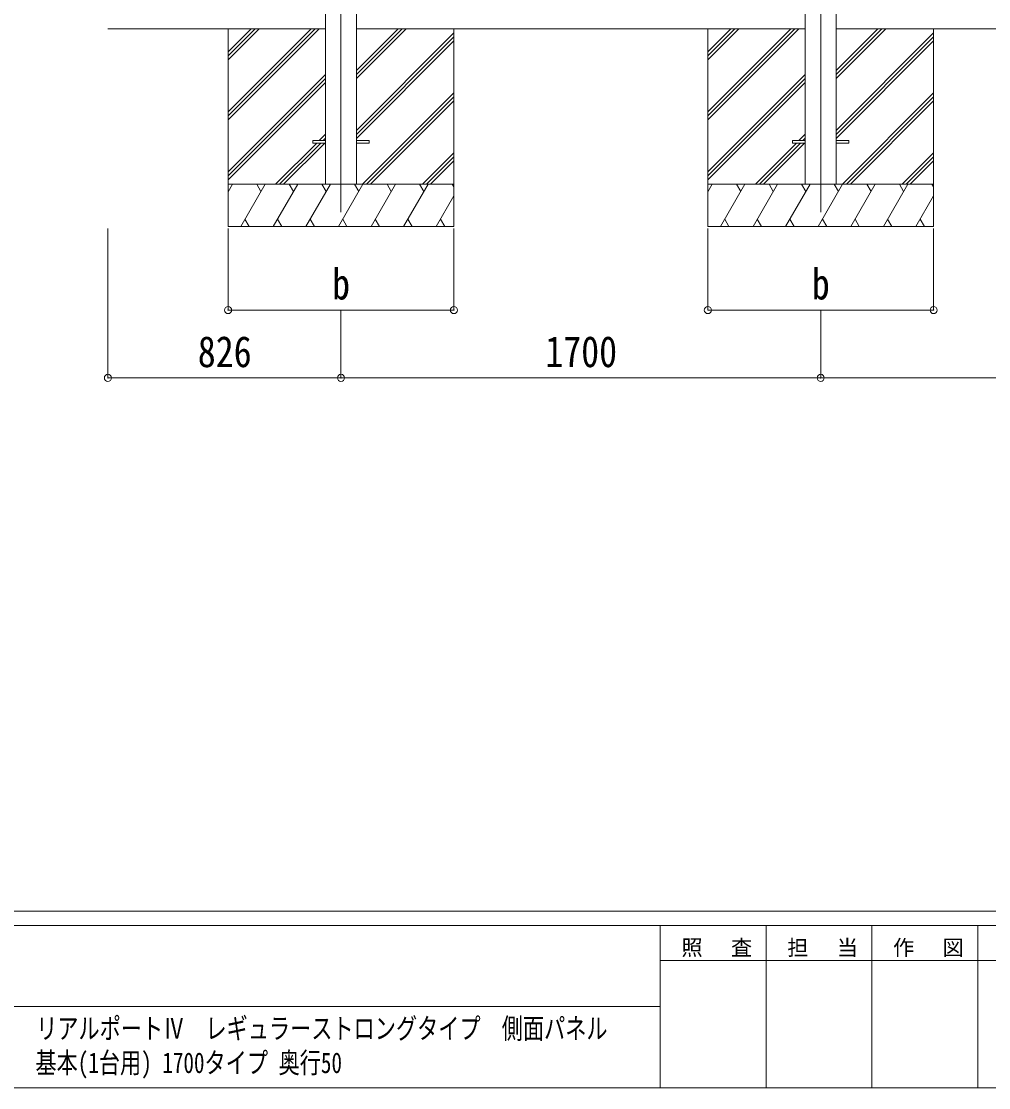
# Model space of a CAD drawing. Units: millimetres at full size. Extents: x -6988 to 7066, y -4877 to 4823.
# Drawn here: x 26 to 3454, y -4877 to -1100 of the extents above; entities that cross this region are included whole.
import ezdxf
from ezdxf.enums import TextEntityAlignment as Align

# ---------------------------------------------------------------- set-up
doc = ezdxf.new("R2010")
doc.units = ezdxf.units.MM
doc.header["$LTSCALE"] = 25
doc.header["$PDMODE"] = 32
doc.header["$PDSIZE"] = 25
for name, color, linetype, lineweight in [('0-0_0', 7, 'Continuous', 9), ('0-1_本体', 4, 'Continuous', 9), ('0-2_部品', 7, 'Continuous', 9), ('0-8_PARTS2', 2, 'Continuous', 9), ('0-A_寸法', 6, 'Continuous', 9), ('F-0_240', 7, 'Continuous', 9)]:
    doc.layers.add(name, color=color, linetype=linetype, lineweight=lineweight)
doc.styles.add('ＭＳ ゴシック', font='')
doc.styles.get('ＭＳ ゴシック').set_extended_font_data('MS Gothic')

msp = doc.modelspace()

# ---------------------------------------------------------------- linework, layer by layer
at = {"layer": '0-0_0'}
for p, q in [((332.36, -1126.47), (1103.36, -1126.47)), ((758.36, -1126.47), (758.36, -1826.47)), ((758.36, -1420.64), (1052.54, -1126.47)), ((758.36, -1434.79), (1066.68, -1126.47)), ((758.36, -1448.93), (1080.82, -1126.47)), ((758.36, -1236.8), (868.69, -1126.47)), ((758.36, -1222.66), (854.55, -1126.47)), ((758.36, -1208.51), (840.4, -1126.47)), ((1213.36, -1126.47), (2803.36, -1126.47)), ((1213.36, -1302.3), (1389.19, -1126.47)), ((1213.36, -1288.16), (1375.05, -1126.47)), ((1213.36, -1274.01), (1360.9, -1126.47)), ((1558.36, -1126.47), (1558.36, -1826.47)), ((2458.36, -1126.47), (2458.36, -1826.47)), ((2458.36, -1420.64), (2752.54, -1126.47)), ((2458.36, -1434.79), (2766.68, -1126.47)), ((2458.36, -1448.93), (2780.82, -1126.47)), ((2458.36, -1236.8), (2568.69, -1126.47)), ((2458.36, -1222.66), (2554.55, -1126.47)), ((2458.36, -1208.51), (2540.4, -1126.47)), ((2913.36, -1126.47), (4503.36, -1126.47)), ((2913.36, -1302.3), (3089.19, -1126.47)), ((2913.36, -1288.16), (3075.05, -1126.47)), ((2913.36, -1274.01), (3060.9, -1126.47)), ((3258.36, -1126.47), (3258.36, -1826.47)), ((1213.36, -1486.14), (1558.36, -1141.15)), ((1213.36, -1500.29), (1558.36, -1155.29)), ((1213.36, -1514.43), (1558.36, -1169.43)), ((2913.36, -1486.14), (3258.36, -1141.15)), ((2913.36, -1500.29), (3258.36, -1155.29)), ((2913.36, -1514.43), (3258.36, -1169.43)), ((758.36, -1632.78), (1103.36, -1287.78)), ((758.36, -1646.92), (1103.36, -1301.92)), ((758.36, -1661.06), (1103.36, -1316.06)), ((2458.36, -1632.78), (2803.36, -1287.78)), ((2458.36, -1646.92), (2803.36, -1301.92)), ((2458.36, -1661.06), (2803.36, -1316.06)), ((1235.17, -1676.47), (1558.36, -1353.28)), ((2935.17, -1676.47), (3258.36, -1353.28)), ((1249.31, -1676.47), (1558.36, -1367.42)), ((1263.45, -1676.47), (1558.36, -1381.56)), ((2949.31, -1676.47), (3258.36, -1367.42)), ((2963.45, -1676.47), (3258.36, -1381.56)), ((1081.3, -1521.97), (1103.36, -1499.91)), ((2781.3, -1521.97), (2803.36, -1499.91)), ((926.8, -1676.47), (1072.3, -1530.97)), ((940.94, -1676.47), (1086.44, -1530.97)), ((955.08, -1676.47), (1100.58, -1530.97)), ((1095.44, -1521.97), (1103.36, -1514.05)), ((2626.8, -1676.47), (2772.3, -1530.97)), ((2640.94, -1676.47), (2786.44, -1530.97)), ((2655.08, -1676.47), (2800.58, -1530.97)), ((2795.44, -1521.97), (2803.36, -1514.05)), ((1447.3, -1676.47), (1558.36, -1565.41)), ((1461.44, -1676.47), (1558.36, -1579.55)), ((3147.3, -1676.47), (3258.36, -1565.41)), ((3161.44, -1676.47), (3258.36, -1579.55)), ((1475.58, -1676.47), (1558.36, -1593.69)), ((3175.58, -1676.47), (3258.36, -1593.69)), ((1558.36, -1676.47), (758.36, -1676.47)), ((758.36, -1703.97), (774.24, -1676.47)), ((803.1, -1826.47), (889.71, -1676.47)), ((874.71, -1702.45), (859.71, -1676.47)), ((918.57, -1826.47), (1005.18, -1676.47)), ((990.18, -1702.45), (975.17, -1676.47)), ((1034.04, -1826.47), (1120.65, -1676.47)), ((1105.65, -1702.45), (1090.64, -1676.47)), ((1149.51, -1826.47), (1236.12, -1676.47)), ((1221.12, -1702.45), (1206.11, -1676.47)), ((1264.98, -1826.47), (1351.59, -1676.47)), ((1336.59, -1702.45), (1321.59, -1676.47)), ((1380.45, -1826.47), (1467.06, -1676.47)), ((1437.06, -1676.47), (1452.06, -1702.45)), ((1552.53, -1676.47), (1558.36, -1686.57)), ((3258.36, -1676.47), (2458.36, -1676.47)), ((2458.36, -1703.97), (2474.24, -1676.47)), ((2503.1, -1826.47), (2589.71, -1676.47)), ((2574.71, -1702.45), (2559.71, -1676.47)), ((2618.57, -1826.47), (2705.18, -1676.47)), ((2690.18, -1702.45), (2675.17, -1676.47)), ((2734.04, -1826.47), (2820.65, -1676.47)), ((2805.65, -1702.45), (2790.64, -1676.47)), ((2849.51, -1826.47), (2936.12, -1676.47)), ((2921.12, -1702.45), (2906.11, -1676.47)), ((2964.98, -1826.47), (3051.59, -1676.47)), ((3036.59, -1702.45), (3021.59, -1676.47)), ((3080.45, -1826.47), (3167.06, -1676.47)), ((3137.06, -1676.47), (3152.06, -1702.45)), ((3252.53, -1676.47), (3258.36, -1686.57)), ((1495.92, -1826.47), (1558.36, -1718.33)), ((3195.92, -1826.47), (3258.36, -1718.33)), ((818.1, -1800.49), (833.1, -1826.47)), ((933.57, -1800.49), (948.57, -1826.47)), ((1049.04, -1800.49), (1064.04, -1826.47)), ((1164.51, -1800.49), (1179.51, -1826.47)), ((1279.98, -1800.49), (1294.98, -1826.47)), ((1395.45, -1800.49), (1410.45, -1826.47)), ((1510.92, -1800.49), (1525.92, -1826.47)), ((2518.1, -1800.49), (2533.1, -1826.47)), ((2633.57, -1800.49), (2648.57, -1826.47)), ((2749.04, -1800.49), (2764.04, -1826.47)), ((2864.51, -1800.49), (2879.51, -1826.47)), ((2979.98, -1800.49), (2994.98, -1826.47)), ((3095.45, -1800.49), (3110.45, -1826.47)), ((3210.92, -1800.49), (3225.92, -1826.47)), ((758.36, -1826.47), (1558.36, -1826.47)), ((2458.36, -1826.47), (3258.36, -1826.47))]:
    msp.add_line(p, q, dxfattribs=at)
at = {"layer": '0-1_本体'}
for p, q in [((1103.36, 1203.54), (1103.36, -1676.46)), ((1213.36, 1203.54), (1213.36, -1676.46)), ((2803.36, 1203.54), (2803.36, -1676.46)), ((2913.36, 1203.54), (2913.36, -1676.46))]:
    msp.add_line(p, q, dxfattribs=at)
at = {"layer": '0-2_部品', "color": 4}
for p, q in [((1058.36, -1521.96), (1058.36, -1530.96)), ((1103.36, -1521.96), (1058.36, -1521.96)), ((1103.36, -1530.96), (1058.36, -1530.96)), ((1258.36, -1521.96), (1213.36, -1521.96)), ((1258.36, -1530.96), (1213.36, -1530.96)), ((1258.36, -1521.96), (1258.36, -1530.96)), ((2758.36, -1521.96), (2758.36, -1530.96)), ((2803.36, -1521.96), (2758.36, -1521.96)), ((2803.36, -1530.96), (2758.36, -1530.96)), ((2958.36, -1521.96), (2913.36, -1521.96)), ((2958.36, -1530.96), (2913.36, -1530.96)), ((2958.36, -1521.96), (2958.36, -1530.96))]:
    msp.add_line(p, q, dxfattribs=at)
at = {"layer": '0-8_PARTS2'}
for p, q in [((1158.36, 1169.67), (1158.36, -1776.47)), ((2858.36, 1169.67), (2858.36, -1776.47))]:
    msp.add_line(p, q, dxfattribs=at)
at = {"layer": '0-A_寸法'}
for p, q in [((332.36, -2362.83), (332.36, -1833.89)), ((758.36, -2122.86), (758.36, -1833.89)), ((1558.36, -2122.86), (1558.36, -1833.89)), ((2458.36, -2122.86), (2458.36, -1833.89)), ((3258.36, -2122.86), (3258.36, -1833.89)), ((758.36, -2122.86), (1558.36, -2122.86)), ((1158.36, -2362.83), (1158.36, -2122.86)), ((2458.36, -2122.86), (3258.36, -2122.86)), ((2858.36, -2362.83), (2858.36, -2122.86)), ((332.36, -2362.83), (1158.36, -2362.83)), ((1158.36, -2362.83), (2858.36, -2362.83)), ((4558.36, -2362.83), (2858.36, -2362.83))]:
    msp.add_line(p, q, dxfattribs=at)
for p in [(758.36, -2122.86), (1558.36, -2122.86), (2458.36, -2122.86), (3258.36, -2122.86), (332.36, -2362.83), (1158.36, -2362.83), (2858.36, -2362.83)]:
    msp.add_point(p, dxfattribs=at)
at = {"layer": 'F-0_240', "color": 5}
for p, q in [((-6987.88, -4252.21), (6712.12, -4252.21)), ((-6987.88, -4302.21), (4489.82, -4302.21)), ((2289.82, -4302.21), (2289.82, -4877.21)), ((2664.82, -4302.21), (2664.82, -4877.21)), ((3039.82, -4302.21), (3039.82, -4877.21)), ((3414.82, -4302.21), (3414.82, -4877.21)), ((2289.82, -4427.21), (3789.82, -4427.21)), ((-2835.18, -4589.71), (2289.82, -4589.71)), ((-6987.88, -4877.21), (6712.12, -4877.21))]:
    msp.add_line(p, q, dxfattribs=at)

# ---------------------------------------------------------------- texts
at = {"layer": '0-A_寸法', "color": 7, "style": 'ＭＳ ゴシック', "width": 0.85}
for s, p in [('b', (1126.86, -2117.86)), ('b', (2826.86, -2117.86)), ('826', (650.86, -2357.83)), ('1700', (1882.36, -2357.83))]:
    msp.add_text(s, height=110, dxfattribs=at).set_placement(p, align=Align.BOTTOM_LEFT)
at = {"layer": 'F-0_240', "style": 'ＭＳ ゴシック', "width": 0.75}
for s, p in [('リアルポートⅣ\u3000レギュラーストロングタイプ\u3000側面パネル', (78.1, -4725.87)), ('基本(1台用) 1700タイプ 奥行50', (75.55, -4847.54))]:
    msp.add_text(s, height=73.31, dxfattribs=at).set_placement(p, align=Align.BOTTOM_LEFT)
at = {"layer": 'F-0_240', "char_height": 54.99, "attachment_point": 7, "style": 'ＭＳ ゴシック'}
for s, insert in [('\\T1.17;照\u3000査', (2364.83, -4414.71)), ('\\T1.17;担\u3000当', (2739.83, -4414.71)), ('\\T1.17;作\u3000図', (3114.82, -4414.71))]:
    msp.add_mtext(s, dxfattribs=dict(at, insert=insert))

doc.saveas('drawing.dxf')
